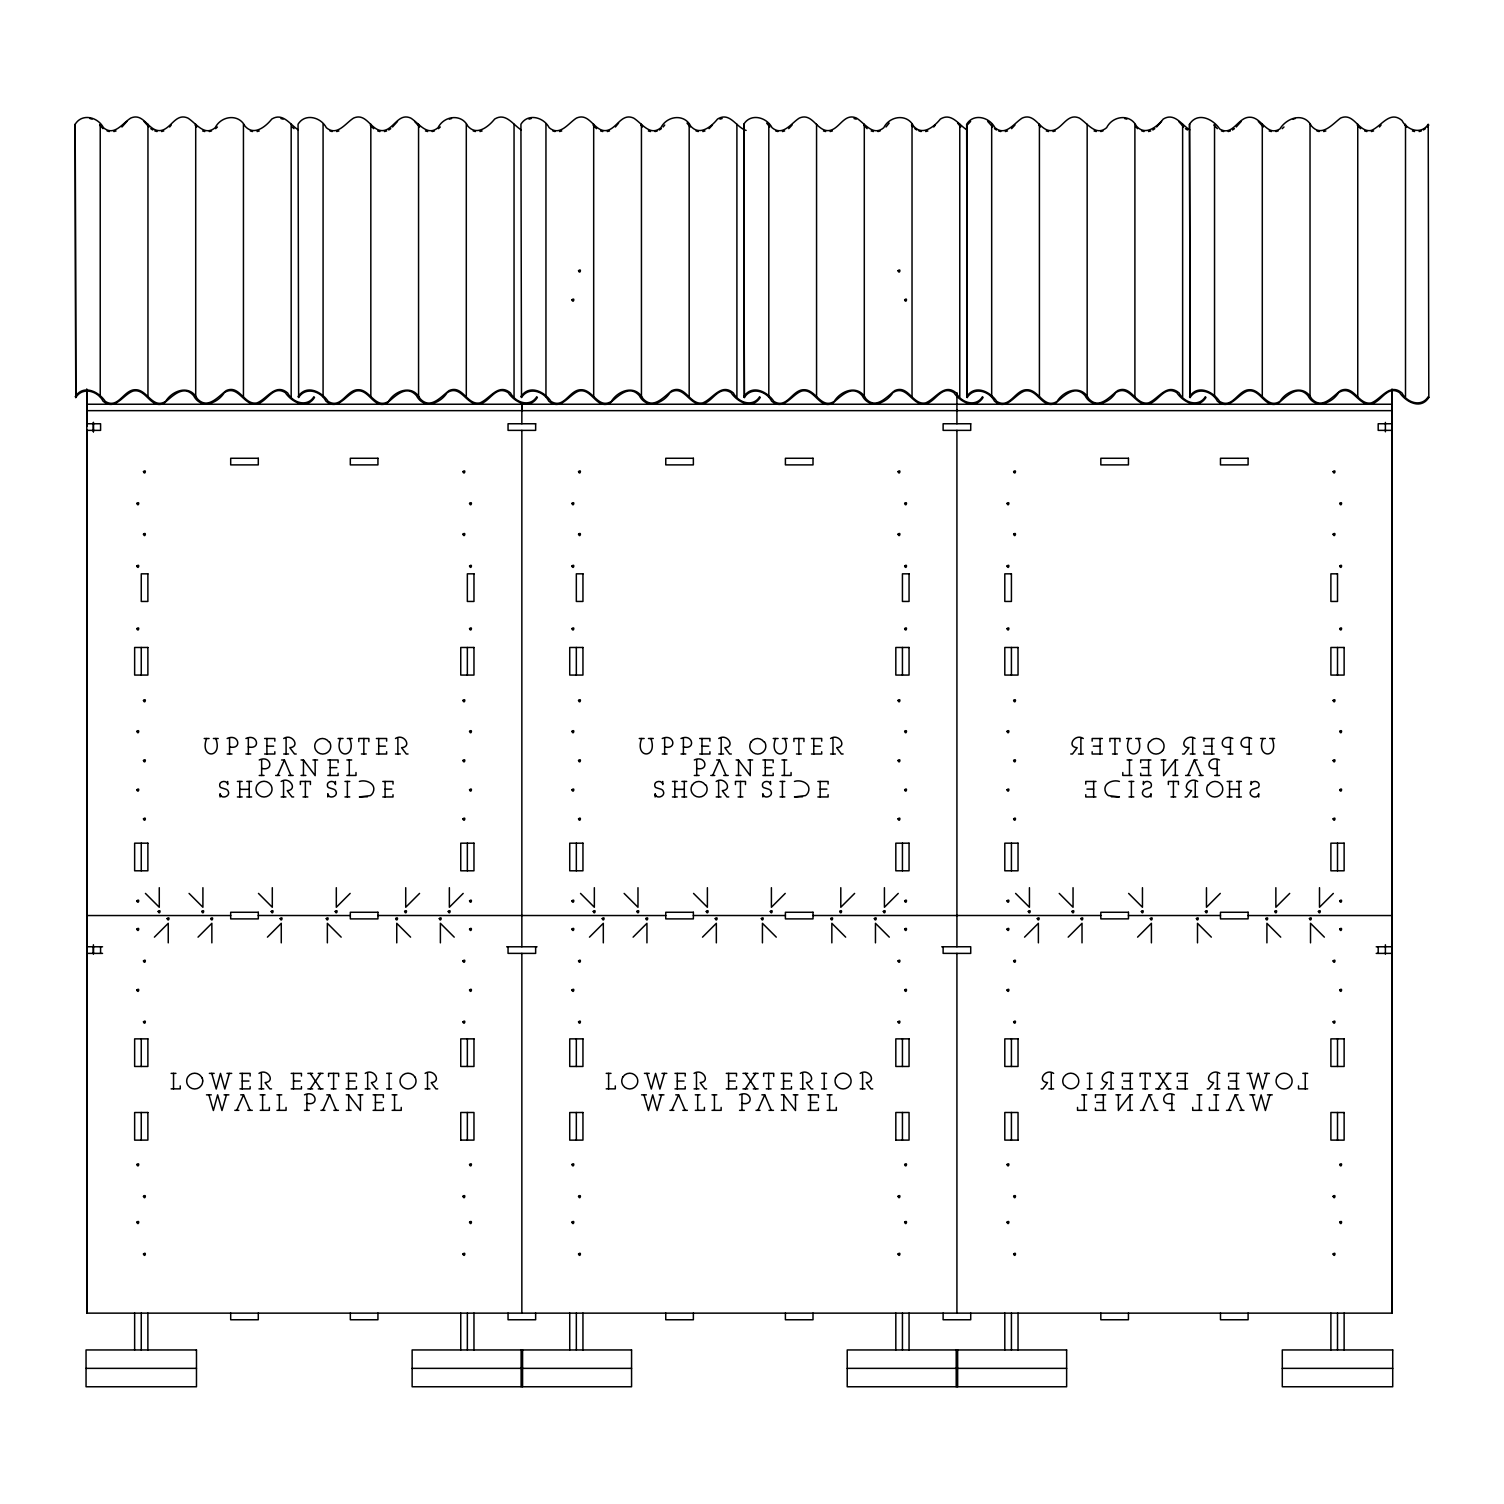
<?xml version="1.0" encoding="UTF-8"?>
<svg xmlns="http://www.w3.org/2000/svg" width="1504" height="1504" viewBox="0 0 1504 1504"><rect width="100%" height="100%" fill="white"/><g stroke="black" fill="none" stroke-linecap="round" stroke-linejoin="round"><path stroke-width="1.5" d="M1391.99 1313.142L1391.99 389.273L1391.99 1313.142L86.781 1313.142L86.781 429.693M86.781 426.44L86.781 389.292M93.398 954.156L93.398 944.775M521.85 430.37L521.85 946.749M956.92 410.648L956.92 392.657M1267.007 1073.386L1262.552 1089.046L1258.265 1073.386L1253.96 1089.046L1249.467 1073.386M1269.865 1094.856L1265.39 1110.516L1261.123 1094.856L1256.799 1110.516L1252.324 1094.856M229.304 1073.386L224.829 1089.046L220.505 1073.386L216.238 1089.046L211.763 1073.386M226.446 1094.856L221.972 1110.516L217.648 1094.856L213.38 1110.516L208.906 1094.856M664.392 1073.386L659.899 1089.046L655.575 1073.386L651.307 1089.046L646.833 1073.386M661.534 1094.856L657.041 1110.516L652.717 1094.856L648.45 1110.516L643.975 1094.856M1143.378 783.828C1144.958 779.674 1152.515 781.29 1151.331 785.915A2.933 2.933 0 0 1 1150.24 787.607L1145.334 789.149A3.91 3.91 0 0 0 1143.134 790.709C1140.22 795.014 1146.762 799.113 1150.165 795.917L1150.992 793.698L1150.992 796.951M1251.084 783.828C1252.663 779.674 1260.22 781.29 1259.036 785.915A2.933 2.933 0 0 1 1257.946 787.607L1253.039 789.149A3.91 3.91 0 0 0 1250.858 790.709C1247.925 795.014 1254.468 799.113 1257.87 795.917L1258.698 793.698L1258.698 796.951M1187.84 775.444L1194.345 759.99L1197.203 759.99M1142.589 1110.328L1149.094 1094.856L1151.951 1094.856M1228.712 1110.328L1235.216 1094.856L1238.074 1094.856M277.62 775.444L284.425 759.99L281.568 759.99M236.748 1110.328L243.554 1094.856L240.696 1094.856M322.871 1110.328L329.677 1094.856L326.819 1094.856M712.689 775.444L719.495 759.99L716.637 759.99M671.818 1110.328L678.624 1094.856L675.766 1094.856M757.941 1110.328L764.746 1094.856L761.889 1094.856M692.479 784.75L691.727 786.084A7.708 7.708 0 0 0 692.479 793.548A8.028 8.028 0 0 0 705.733 793.548A7.708 7.708 0 0 0 706.466 786.103L705.733 784.75M751.173 741.792L750.44 743.126A7.708 7.708 0 0 0 751.173 750.59A8.028 8.028 0 0 0 764.427 750.59A7.708 7.708 0 0 0 765.179 743.145L764.427 741.792M835.716 1078.011L836.468 1076.676A8.046 8.046 0 0 1 849.76 1076.676L850.456 1078.011A7.708 7.708 0 0 1 849.704 1085.474A8.028 8.028 0 0 1 836.506 1085.493M1149.413 741.792L1148.68 743.126A7.708 7.708 0 0 0 1149.413 750.59A8.065 8.065 0 0 0 1162.667 750.59M1208.126 784.75L1207.374 786.084A7.708 7.708 0 0 0 1208.126 793.548A8.065 8.065 0 0 0 1221.38 793.548A7.746 7.746 0 0 0 1222.113 786.084L1221.38 784.75A7.746 7.746 0 0 0 1208.614 784.787M310.275 1088.877L320.634 1073.386M745.364 1088.877L755.704 1073.386M1158.136 1088.877L1168.495 1073.386M1177.726 759.971L1175.32 759.971L1163.607 775.65L1163.607 759.971M1132.474 1094.837L1130.068 1094.837L1118.374 1110.516L1118.374 1094.837M75.2 396.718C83.303 383.952 98.85 391.548 105.336 401.455C118.553 409.426 123.497 389.461 135.454 389.724C147.411 389.461 152.355 409.426 165.572 401.455C172.415 390.175 189.767 384.216 197.25 398.616C207.533 410.103 218.174 396.605 226.258 390.551C239.963 384.516 244.024 405.441 256.94 402.922C266.96 399.068 275.326 382.467 287.659 392.958C292.603 402.734 307.305 407.509 313.904 396.718L314.486 397.545C306.478 410.084 291.588 402.038 285.252 392.6C271.904 384.347 266.659 404.068 254.796 404.238C242.952 404.068 237.688 384.347 224.359 392.6C217.666 403.467 200.859 409.821 193.546 395.59C183.168 383.858 171.851 396.868 163.786 403.448C150.193 409.182 146.264 388.145 133.198 391.04C123.102 394.405 115.263 411.438 103.024 401.154C97.873 390.984 82.551 386.453 75.783 397.545L75.2 124.23C82.175 112.856 98.08 117.143 103.456 127.708C114.323 136.77 122.651 123.084 130.773 118.064C143.726 112.405 147.843 130.51 159.311 130.622C170.798 130.51 174.915 112.405 187.868 118.064C195.99 123.084 204.318 136.77 215.185 127.708C221.032 115.846 238.591 113.308 244.983 126.129C253.856 136.281 265.606 126.768 271.773 119.079C282.996 112.123 290.253 124.926 298.3 129.87M121.937 127.013L126.9 121.429M169.67 127.013L171.249 125.039M298.055 396.718C306.177 383.952 321.706 391.548 328.192 401.455C341.408 409.426 346.352 389.461 358.309 389.724C370.285 389.461 375.21 409.426 388.427 401.455C395.289 390.175 412.641 384.216 420.105 398.616C430.407 410.103 441.048 396.605 449.113 390.551C462.818 384.516 466.879 405.441 479.814 402.922C489.815 399.068 498.2 382.467 510.514 392.958C515.458 402.734 530.16 407.509 536.778 396.718L537.342 397.545C529.352 410.084 514.462 402.038 508.108 392.6C494.778 384.347 489.514 404.068 477.67 404.238C465.826 404.068 460.562 384.347 447.214 392.6C440.522 403.467 423.733 409.821 416.401 395.59C406.024 383.858 394.725 396.868 386.641 403.448C373.048 409.182 369.119 388.145 356.053 391.04C345.976 394.405 338.137 411.438 325.898 401.154C320.728 390.984 305.425 386.453 298.638 397.545L298.055 124.23C305.03 112.856 320.935 117.143 326.33 127.708C337.178 136.77 345.506 123.084 353.628 118.064C366.581 112.405 370.698 130.51 382.185 130.622C393.653 130.51 397.789 112.405 410.742 118.064C418.864 123.084 427.174 136.77 438.04 127.708C443.906 115.846 461.465 113.308 467.838 126.129C476.712 136.281 488.462 126.768 494.628 119.079C505.852 112.123 513.108 124.926 521.174 129.87M392.525 126.994L397.507 121.429M615.399 126.994L618.576 123.084M663.132 126.994L664.73 125.039M712.464 125.039L709.08 128.667M520.929 396.718C529.032 383.952 544.58 391.548 551.066 401.455C564.282 409.426 569.208 389.461 581.183 389.724C593.14 389.461 598.084 409.426 611.301 401.455C618.144 390.175 635.496 384.216 642.979 398.616C653.262 410.103 663.903 396.605 671.987 390.551C685.692 384.516 689.753 405.441 702.669 402.922C712.689 399.068 721.055 382.467 733.388 392.958C738.332 402.734 753.034 407.509 759.633 396.718L760.216 397.545C752.207 410.084 737.317 402.038 730.982 392.6C717.634 384.347 712.388 404.068 700.526 404.238C688.682 404.068 683.418 384.347 670.088 392.6C663.396 403.467 646.588 409.821 639.275 395.59C628.898 383.858 617.58 396.868 609.515 403.448C595.922 409.182 591.993 388.145 578.927 391.04C568.832 394.405 560.992 411.438 548.753 401.154C543.602 390.984 528.28 386.453 521.512 397.545L520.929 124.23C527.904 112.856 543.809 117.143 549.186 127.708C560.052 136.77 568.38 123.084 576.502 118.064C589.455 112.405 593.572 130.51 605.04 130.622C616.527 130.51 620.644 112.405 633.598 118.064C641.719 123.084 650.048 136.77 660.914 127.708C666.761 115.846 684.32 113.308 690.712 126.129C699.586 136.281 711.336 126.768 717.502 119.079C729.91 111.315 736.17 127.426 746.134 130.434M743.784 396.718C751.906 383.934 767.435 391.548 773.921 401.455C787.137 409.426 792.082 389.461 804.038 389.724C816.014 389.461 820.94 409.426 834.156 401.455C841.018 390.175 858.37 384.216 865.834 398.616C876.136 410.103 886.777 396.605 894.842 390.551C908.548 384.516 912.608 405.441 925.543 402.922C935.544 399.068 943.929 382.467 956.243 392.958C961.188 402.734 975.889 407.509 982.488 396.718L983.071 397.545C975.081 410.084 960.191 402.038 953.837 392.6C940.508 384.347 935.244 404.068 923.4 404.238C911.556 404.068 906.292 384.347 892.944 392.6C886.251 403.467 869.462 409.821 862.13 395.571C851.753 383.858 840.454 396.868 832.37 403.448C818.778 409.182 814.848 388.145 801.782 391.04C791.706 394.405 783.866 411.438 771.627 401.154C766.457 390.984 751.154 386.453 744.367 397.545L743.784 124.23C750.759 112.856 766.664 117.143 772.06 127.708C782.907 136.77 791.236 123.084 799.357 118.064C812.31 112.405 816.428 130.51 827.914 130.622C839.382 130.51 843.5 112.405 856.472 118.064C864.593 123.084 872.903 136.77 883.769 127.708C889.635 115.846 907.194 113.308 913.567 126.129C922.441 136.281 934.191 126.768 940.357 119.079C951.581 112.123 958.838 124.926 966.903 129.87M792.1 125.039L788.716 128.667M886.006 126.994L889.184 123.084M933.74 126.994L935.338 125.039M966.658 396.718C974.761 383.934 990.309 391.548 996.795 401.455C1010.011 409.426 1014.937 389.461 1026.912 389.724C1038.869 389.461 1043.814 409.426 1057.03 401.455C1063.873 390.175 1081.226 384.216 1088.708 398.616C1098.992 410.103 1109.632 396.605 1117.716 390.551C1131.422 384.516 1135.482 405.441 1148.398 402.922C1158.418 399.068 1166.784 382.467 1179.117 392.958C1184.062 402.734 1198.763 407.509 1205.362 396.718L1205.945 397.526C1197.936 410.084 1183.046 402.038 1176.711 392.6C1163.363 384.347 1158.118 404.068 1146.255 404.238C1134.411 404.068 1129.147 384.347 1115.818 392.6C1109.125 403.467 1092.318 409.821 1085.004 395.571C1074.627 383.858 1063.309 396.868 1055.244 403.448C1041.652 409.182 1037.722 388.145 1024.656 391.04C1014.561 394.405 1006.721 411.438 994.482 401.154C989.331 390.984 974.009 386.453 967.222 397.526L966.658 124.23C973.633 112.856 989.519 117.143 994.915 127.69C1005.781 136.77 1014.11 123.084 1022.231 118.064C1035.184 112.405 1039.302 130.51 1050.77 130.622C1062.256 130.51 1066.374 112.405 1079.327 118.064C1087.448 123.084 1095.777 136.77 1106.643 127.69C1112.49 115.846 1130.049 113.308 1136.441 126.129C1145.315 136.281 1157.065 126.768 1163.231 119.079C1174.455 112.123 1181.712 124.926 1189.758 129.87M967.222 397.526L967.222 125.039L970.625 121.429M1014.974 125.039L1011.59 128.667M1156.614 126.994L1161.577 121.429M1189.514 124.23C1197.635 111.446 1213.164 119.042 1219.65 128.949C1232.866 136.939 1237.811 116.974 1249.768 117.237C1261.743 116.974 1266.669 136.939 1279.885 128.949C1286.747 117.688 1304.1 111.728 1311.563 126.129C1321.866 137.616 1332.506 124.118 1340.572 118.064C1354.277 112.01 1358.338 132.954 1371.272 130.434C1381.274 126.58 1389.658 109.98 1401.972 120.47C1406.917 130.246 1421.618 135.022 1428.217 124.23L1428.8 397.526C1420.81 410.084 1405.92 402.038 1399.566 392.6C1386.237 384.347 1380.973 404.068 1369.129 404.238C1357.266 404.068 1352.021 384.347 1338.673 392.6C1331.98 403.467 1315.192 409.821 1307.86 395.571C1297.482 383.858 1286.183 396.868 1278.099 403.448C1264.507 409.182 1260.578 388.126 1247.512 391.04C1237.435 394.405 1229.595 411.438 1217.356 401.154C1212.186 390.984 1196.883 386.453 1190.096 397.526L1189.514 124.23L1190.096 397.526M1236.25 126.994L1241.214 121.429M1379.469 126.994L1381.067 125.039M1189.514 396.718C1197.635 383.934 1213.164 391.548 1219.65 401.436C1232.866 409.426 1237.811 389.461 1249.768 389.724C1261.743 389.461 1266.669 409.426 1279.885 401.436C1286.747 390.175 1304.1 384.216 1311.563 398.616C1321.866 410.103 1332.506 396.605 1340.572 390.551C1354.277 384.516 1358.338 405.441 1371.272 402.922C1381.274 399.068 1389.658 382.467 1401.972 392.958C1406.917 402.734 1421.618 407.509 1428.217 396.718L1428.8 397.526M1427.221 126.994L1428.8 125.039M154.404 937.142L168.241 923.306L168.241 942.858M198.039 937.142L211.857 923.306L211.857 942.858M267.43 937.142L281.267 923.306L281.267 942.858M350.15 893.414L336.313 907.25L336.313 887.698M419.56 893.414L405.723 907.25L405.723 887.698M463.176 893.414L449.358 907.25L449.358 887.698M589.474 937.142L603.311 923.306L603.311 942.858M633.109 937.142L646.946 923.306L646.946 942.858M702.518 937.142L716.336 923.306L716.336 942.858M785.22 893.414L771.402 907.25L771.402 887.698M854.629 893.414L840.792 907.25L840.792 887.698M898.245 893.414L884.427 907.25L884.427 887.698M1024.562 937.142L1038.38 923.306L1038.38 942.858M1068.178 937.142L1082.015 923.306L1082.015 942.858M1137.588 937.142L1151.406 923.306L1151.406 942.858M1220.289 893.414L1206.471 907.25L1206.471 887.698M1289.699 893.414L1275.862 907.25L1275.862 887.698M1333.334 893.414L1319.497 907.25L1319.497 887.698M215.617 128.667L217.403 127.013M438.472 128.667L440.277 126.994M1282.198 128.667L1283.984 126.994M388.765 129.983L390.739 128.667M659.354 129.983L661.346 128.667M1152.835 129.983L1154.809 128.667M1232.472 129.983L1234.446 128.667M1423.442 129.983L1425.416 128.667M367.427 796.763L359.4 796.932L370.341 795.597A7.52 7.52 0 0 0 373.161 792.157C376.639 783.81 366.243 779.204 359.4 781.441M802.497 796.763L794.469 796.932L805.411 795.597A7.52 7.52 0 0 0 808.25 792.157C811.709 783.81 801.312 779.204 794.469 781.441M113.834 131.544L116.034 130.961M161.567 131.544L163.786 130.961M209.319 131.544L211.519 130.961M257.052 131.544L259.252 130.961M336.689 131.544L338.908 130.961M384.441 131.544L386.641 130.961M449.339 119.136L451.538 118.553M432.174 131.544L434.393 130.961M479.926 131.544L482.126 130.961M528.976 119.136L531.194 118.553M559.563 131.544L561.763 130.961M607.296 131.544L609.515 130.961M655.048 131.544L657.248 130.961M719.946 119.136L722.146 118.553M702.782 131.544L704.981 130.961M782.418 131.544L784.637 130.961M830.17 131.544L832.37 130.961M877.904 131.544L880.122 130.961M925.656 131.544L927.855 130.961M1005.292 131.544L1007.492 130.961M1053.026 131.544L1055.244 130.961M1100.778 131.544L1102.977 130.961M1148.511 131.544L1150.71 130.961M1228.148 131.544L1230.366 130.961M1293.045 119.136L1295.264 118.553M1275.9 131.544L1278.099 130.961M1323.633 131.544L1325.851 130.961M1371.385 131.544L1373.584 130.961M1419.118 131.544L1421.318 130.961M86.781 404.238L1391.99 404.238M86.781 410.648L1391.99 410.648M86.781 423.752L100.58 423.752L100.58 430.37L86.781 430.37M1391.99 423.752L1378.19 423.752L1378.19 430.37L1391.99 430.37M204.206 738.502L209.094 738.502M213.399 738.502L218.193 738.502M227.16 738.502C238.873 733.087 242.482 750.064 229.567 746.905M245.923 738.502C257.616 733.087 261.245 750.064 248.329 746.905M264.61 738.502L274.818 738.502L274.818 741.152M283.692 738.502C292.114 732.899 300.762 746.905 289.783 747.695L294.502 753.993L296.232 753.993M338.156 738.502L343.044 738.502M347.349 738.502L352.143 738.502M376.395 738.502L386.622 738.502L386.622 741.152M395.477 738.502C403.918 732.899 412.566 746.905 401.568 747.695L406.287 753.993L408.035 753.993M639.275 738.502L644.163 738.502M648.468 738.502L653.262 738.502M662.249 738.502C673.942 733.087 677.571 750.064 664.655 746.905M680.992 738.502C692.686 733.087 696.314 750.064 683.399 746.905M699.68 738.502L709.907 738.502L709.907 741.152M718.762 738.502C727.203 732.899 735.851 746.905 724.853 747.695L729.572 753.993L731.32 753.993M773.244 738.502L778.113 738.502M782.437 738.502L787.212 738.502M811.464 738.502L821.692 738.502L821.692 741.152M830.565 738.502C838.988 732.899 847.636 746.905 836.638 747.695L841.356 753.993L843.105 753.993M1083.294 738.502C1074.852 732.899 1066.204 746.905 1077.202 747.695L1072.484 753.993L1070.754 753.993M1102.376 738.502L1092.167 738.502L1092.167 741.152M1126.628 738.502L1131.422 738.502M1135.727 738.502L1140.615 738.502M1195.078 738.502C1186.656 732.899 1178.008 746.905 1189.006 747.695L1184.268 753.993L1182.539 753.993M1214.179 738.502L1203.952 738.502L1203.952 741.152M1232.848 738.502C1221.154 733.087 1217.526 750.064 1230.441 746.905M1251.61 738.502C1239.898 733.087 1236.288 750.064 1249.204 746.905M1260.578 738.502L1265.372 738.502M1269.696 738.502L1274.565 738.502M266.922 746.153L273.672 746.153M378.707 746.153L385.456 746.153M701.992 746.153L708.741 746.153M813.777 746.153L820.526 746.153M1093.314 746.153L1100.063 746.153M1205.099 746.153L1211.848 746.153M361.449 753.974L366.262 753.974M796.518 753.974L801.331 753.974M1112.528 753.974L1117.322 753.974M227.16 753.993L231.973 753.993M245.923 753.993L250.736 753.993M264.61 753.993L274.818 753.993L274.818 751.737M283.692 753.993L288.505 753.993M376.395 753.993L386.622 753.993L386.622 751.737M395.477 753.993L400.29 753.993M662.249 753.993L667.062 753.993M680.992 753.993L685.805 753.993M699.68 753.993L709.907 753.993L709.907 751.737M718.762 753.993L723.574 753.993M811.464 753.993L821.692 753.993L821.692 751.737M830.565 753.993L835.378 753.993M1078.481 753.993L1083.294 753.993M1102.376 753.993L1092.167 753.993L1092.167 751.737M1190.266 753.993L1195.078 753.993M1214.179 753.993L1203.952 753.993L1203.952 751.737M1228.054 753.993L1232.848 753.993M1246.797 753.993L1251.61 753.993M259.233 759.99C270.946 754.557 274.555 771.552 261.64 768.394M301.044 759.971L303.451 759.971L315.163 775.65L315.163 759.971M312.964 759.971L317.57 759.971M327.853 759.99L338.08 759.99L338.08 762.622M346.879 759.971L351.692 759.971M694.303 759.99C706.015 754.557 709.625 771.552 696.709 768.394M736.133 759.971L738.52 759.971L750.233 775.65L750.233 759.971M748.052 759.971L752.639 759.971M762.923 759.99L773.15 759.99L773.15 762.622M781.948 759.971L786.761 759.971M1127.079 759.971L1131.892 759.971M1150.917 759.99L1140.69 759.99L1140.69 762.622M1161.201 759.971L1165.807 759.971M1219.537 759.99C1207.844 754.557 1204.215 771.552 1217.131 768.394M330.166 767.642L336.915 767.642M765.254 767.642L771.984 767.642M1141.856 767.642L1148.605 767.642M259.233 775.462L264.046 775.462M275.683 775.444L279.688 775.444M288.636 775.444L293.167 775.444M301.044 775.444L305.857 775.444M327.853 775.462L338.08 775.462L338.08 773.225M346.879 775.444L355.997 775.444L355.997 772.53M694.303 775.462L699.116 775.462M710.753 775.444L714.757 775.444M723.706 775.444L728.237 775.444M736.133 775.444L740.927 775.444M762.923 775.462L773.15 775.462L773.15 773.225M781.948 775.444L791.066 775.444L791.066 772.53M1131.892 775.444L1122.792 775.444L1122.792 772.53M1150.917 775.462L1140.69 775.462L1140.69 773.225M1172.913 775.444L1177.726 775.444M1185.603 775.444L1190.134 775.444M1199.102 775.444L1203.087 775.444M1214.724 775.462L1219.537 775.462M237.388 781.441L242.163 781.441M246.806 781.441L251.619 781.441M281.135 781.46C289.558 775.857 298.206 789.863 287.208 790.653L291.926 796.951L293.675 796.951M344.961 781.441L349.755 781.441M382.787 781.46L392.995 781.46L392.995 784.11M672.457 781.441L677.251 781.441M681.876 781.441L686.689 781.441M716.205 781.46C724.627 775.857 733.275 789.863 722.277 790.653L727.015 796.951L728.744 796.951M780.031 781.441L784.825 781.441M817.856 781.46L828.084 781.46L828.084 784.11M1095.984 781.46L1085.775 781.46L1085.775 784.11M1119.39 781.441C1112.528 779.204 1102.131 783.81 1105.609 792.157A7.52 7.52 0 0 0 1108.429 795.597L1119.39 796.932L1111.343 796.763M1129.015 781.441L1133.809 781.441M1197.635 781.46C1189.213 775.857 1180.565 789.863 1191.563 790.653L1186.844 796.951L1185.096 796.951M1227.151 781.441L1231.964 781.441M1236.608 781.441L1241.402 781.441M239.756 789.337L249.213 789.337M385.099 789.111L391.848 789.111M674.845 789.337L684.282 789.337M820.169 789.111L826.918 789.111M1086.922 789.111L1093.671 789.111M1229.558 789.337L1239.014 789.337M237.388 796.932L242.163 796.932M246.806 796.932L251.619 796.932M281.135 796.951L285.948 796.951M303 796.932L307.812 796.932M344.961 796.932L349.755 796.932M382.787 796.951L392.995 796.951L392.995 794.695M672.457 796.932L677.251 796.932M681.876 796.932L686.689 796.932M716.205 796.951L721.018 796.951M738.069 796.932L742.882 796.932M780.031 796.932L784.825 796.932M817.856 796.951L828.084 796.951L828.084 794.695M1095.984 796.951L1085.775 796.951L1085.775 794.695M1129.015 796.932L1133.809 796.932M1170.977 796.932L1175.771 796.932M1192.841 796.951L1197.635 796.951M1227.151 796.932L1231.964 796.932M1236.608 796.932L1241.402 796.932M86.781 915.541L230.695 915.541M258.293 915.504L350.319 915.541M377.936 915.504L665.764 915.541M693.363 915.504L785.408 915.541M813.006 915.504L1100.834 915.504M1128.451 915.541L1220.477 915.504M1248.094 915.541L1391.99 915.541M86.781 946.749L102.554 946.787M506.66 946.787L537.022 946.787M941.748 946.787L970.719 946.749L970.719 953.404L943.121 953.367L943.121 946.749M1376.216 946.787L1391.99 946.749M86.781 953.367L102.554 953.404M1376.216 953.404L1391.99 953.367M171.136 1073.367L175.949 1073.367M209.357 1073.386L214.151 1073.386M226.935 1073.386L231.729 1073.386M239.907 1073.386L250.115 1073.386L250.115 1076.037M258.989 1073.386C267.411 1067.765 276.059 1081.79 265.061 1082.579L269.799 1088.877L271.528 1088.877M291.212 1073.386L301.439 1073.386L301.439 1076.037M307.869 1073.386L312.663 1073.386M318.228 1073.386L323.04 1073.386M346.164 1073.386L356.392 1073.386L356.392 1076.037M365.265 1073.386C373.688 1067.765 382.336 1081.79 371.338 1082.579L376.056 1088.877L377.805 1088.877M386.716 1073.367L391.51 1073.367M425.124 1073.386C433.547 1067.765 442.195 1081.79 431.197 1082.579L435.916 1088.877L437.664 1088.877M606.206 1073.367L611.019 1073.367M644.426 1073.386L649.22 1073.386M662.004 1073.386L666.817 1073.386M674.976 1073.386L685.204 1073.386L685.204 1076.037M694.058 1073.386C702.5 1067.765 711.148 1081.79 700.15 1082.579L704.868 1088.877L706.617 1088.877M726.282 1073.386L736.509 1073.386L736.509 1076.037M742.957 1073.386L747.732 1073.386M753.297 1073.386L758.11 1073.386M781.234 1073.386L791.461 1073.386L791.461 1076.037M800.335 1073.386C808.757 1067.765 817.405 1081.79 806.407 1082.579L811.145 1088.877L812.874 1088.877M821.786 1073.367L826.58 1073.367M860.194 1073.386C868.616 1067.765 877.264 1081.79 866.266 1082.579L871.004 1088.877L872.734 1088.877M1053.646 1073.386C1045.224 1067.765 1036.576 1081.79 1047.574 1082.579L1042.855 1088.877L1041.106 1088.877M1087.26 1073.367L1092.054 1073.367M1113.505 1073.386C1105.083 1067.765 1096.435 1081.79 1107.433 1082.579L1102.714 1088.877L1100.966 1088.877M1132.606 1073.386L1122.379 1073.386L1122.379 1076.037M1155.73 1073.386L1160.543 1073.386M1166.108 1073.386L1170.902 1073.386M1187.558 1073.386L1177.35 1073.386L1177.35 1076.037M1219.782 1073.386C1211.359 1067.765 1202.711 1081.79 1213.709 1082.579L1208.972 1088.877L1207.242 1088.877M1238.882 1073.386L1228.655 1073.386L1228.655 1076.037M1247.042 1073.386L1251.854 1073.386M1264.62 1073.386L1269.414 1073.386M1302.84 1073.367L1307.653 1073.367M242.219 1081.038L248.968 1081.038M293.524 1081.038L300.274 1081.038M348.496 1081.038L355.226 1081.038M677.289 1081.038L684.038 1081.038M728.594 1081.038L735.343 1081.038M783.565 1081.038L790.314 1081.038M1123.544 1081.038L1130.294 1081.038M1178.497 1081.038L1185.246 1081.038M1229.802 1081.038L1236.551 1081.038M171.136 1088.858L180.236 1088.858L180.236 1085.926M239.907 1088.877L250.115 1088.877L250.115 1086.621M258.989 1088.877L263.802 1088.877M291.212 1088.877L301.439 1088.877L301.439 1086.621M307.869 1088.877L312.663 1088.877M318.228 1088.877L323.04 1088.877M331.218 1088.858L336.031 1088.858M346.164 1088.877L356.392 1088.877L356.392 1086.621M365.265 1088.877L370.078 1088.877M386.716 1088.858L391.51 1088.858M425.124 1088.877L429.937 1088.877M606.206 1088.858L615.305 1088.858L615.305 1085.926M674.976 1088.877L685.204 1088.877L685.204 1086.621M694.058 1088.877L698.871 1088.877M726.282 1088.877L736.509 1088.877L736.509 1086.621M742.957 1088.877L747.732 1088.877M753.297 1088.877L758.11 1088.877M766.288 1088.858L771.101 1088.858M781.234 1088.877L791.461 1088.877L791.461 1086.621M800.335 1088.877L805.148 1088.877M821.786 1088.858L826.58 1088.858M860.194 1088.877L865.007 1088.877M1048.852 1088.877L1053.646 1088.877M1087.26 1088.858L1092.054 1088.858M1108.692 1088.877L1113.505 1088.877M1132.606 1088.877L1122.379 1088.877L1122.379 1086.621M1142.739 1088.858L1147.552 1088.858M1155.73 1088.877L1160.543 1088.877M1166.108 1088.877L1170.902 1088.877M1187.558 1088.877L1177.35 1088.877L1177.35 1086.621M1214.969 1088.877L1219.782 1088.877M1238.882 1088.877L1228.655 1088.877L1228.655 1086.621M1307.653 1088.858L1298.535 1088.858L1298.535 1085.926M206.499 1094.856L211.293 1094.856M224.077 1094.856L228.89 1094.856M260.211 1094.837L265.024 1094.837M276.943 1094.837L281.756 1094.837M304.485 1094.856C316.178 1089.441 319.807 1106.418 306.891 1103.259M346.296 1094.837L348.702 1094.837L360.415 1110.516L360.415 1094.837M358.215 1094.837L362.821 1094.837M373.105 1094.856L383.332 1094.856L383.332 1097.506M392.13 1094.837L396.943 1094.837M641.569 1094.856L646.363 1094.856M659.147 1094.856L663.96 1094.856M695.299 1094.837L700.093 1094.837M712.012 1094.837L716.825 1094.837M739.554 1094.856C751.267 1089.441 754.876 1106.418 741.961 1103.259M781.366 1094.837L783.772 1094.837L795.484 1110.516L795.484 1094.837M793.285 1094.837L797.891 1094.837M808.174 1094.856L818.402 1094.856L818.402 1097.506M827.2 1094.837L832.013 1094.837M1081.827 1094.837L1086.64 1094.837M1105.666 1094.856L1095.457 1094.856L1095.457 1097.506M1115.968 1094.837L1120.555 1094.837M1174.286 1094.856C1162.592 1089.441 1158.964 1106.418 1171.879 1103.259M1197.015 1094.837L1201.828 1094.837M1213.747 1094.837L1218.56 1094.837M1249.899 1094.856L1254.712 1094.856M1267.477 1094.856L1272.271 1094.856M375.417 1102.507L382.166 1102.507M810.487 1102.507L817.236 1102.507M1096.604 1102.507L1103.353 1102.507M234.812 1110.328L238.798 1110.328M247.765 1110.328L252.296 1110.328M260.211 1110.328L269.329 1110.328L269.329 1107.414M276.943 1110.328L286.061 1110.328L286.061 1107.414M304.485 1110.347L309.298 1110.347M320.935 1110.328L324.92 1110.328M333.888 1110.328L338.419 1110.328M346.296 1110.328L351.109 1110.328M373.105 1110.347L383.332 1110.347L383.332 1108.091M392.13 1110.328L401.23 1110.328L401.23 1107.414M669.882 1110.328L673.886 1110.328M682.835 1110.328L687.366 1110.328M695.299 1110.328L704.398 1110.328L704.398 1107.414M712.012 1110.328L721.13 1110.328L721.13 1107.414M739.554 1110.347L744.367 1110.347M756.004 1110.328L760.009 1110.328M768.958 1110.328L773.488 1110.328M781.366 1110.328L786.178 1110.328M808.174 1110.347L818.402 1110.347L818.402 1108.091M827.2 1110.328L836.318 1110.328L836.318 1107.414M1086.64 1110.328L1077.541 1110.328L1077.541 1107.414M1105.666 1110.347L1095.457 1110.347L1095.457 1108.091M1127.662 1110.328L1132.474 1110.328M1140.352 1110.328L1144.882 1110.328M1153.85 1110.328L1157.836 1110.328M1169.473 1110.347L1174.286 1110.347M1201.828 1110.328L1192.728 1110.328L1192.728 1107.414M1218.56 1110.328L1209.442 1110.328L1209.442 1107.414M1226.474 1110.328L1231.005 1110.328M1239.973 1110.328L1243.958 1110.328M460.75 1140.107L473.967 1140.107L473.967 1112.49L460.75 1112.49L460.75 1140.145M895.82 1140.107L909.055 1140.107L909.055 1112.49L895.82 1112.49L895.82 1140.145M1018.039 1140.107L1004.804 1140.107L1004.804 1112.49L1018.039 1112.49L1018.039 1140.145M86.048 1368.358L196.479 1368.358M412.134 1368.358L631.567 1368.358M847.222 1368.358L1066.637 1368.358M1282.292 1368.358L1392.723 1368.358M1412.406 130.961L1414.606 131.544M1364.673 130.961L1366.873 131.544M1316.921 130.961L1319.14 131.544M1269.188 130.961L1271.388 131.544M1221.436 130.961L1223.654 131.544M1124.635 118.553L1126.853 119.136M1141.799 130.961L1143.999 131.544M1094.066 130.961L1096.266 131.544M1046.314 130.961L1048.532 131.544M998.581 130.961L1000.78 131.544M918.944 130.961L921.144 131.544M854.028 118.553L856.246 119.136M871.192 130.961L873.41 131.544M823.459 130.961L825.658 131.544M775.707 130.961L777.925 131.544M696.07 130.961L698.27 131.544M648.337 130.961L650.536 131.544M600.585 130.961L602.803 131.544M552.852 130.961L555.051 131.544M473.215 130.961L475.414 131.544M425.463 130.961L427.681 131.544M377.73 130.961L379.929 131.544M329.978 130.961L332.196 131.544M280.928 118.553L283.128 119.136M250.341 130.961L252.54 131.544M202.608 130.961L204.807 131.544M154.856 130.961L157.074 131.544M89.958 118.553L92.176 119.136M107.122 130.961L109.322 131.544M762.848 795.127C765.762 799.451 773.921 795.616 770.706 790.709A3.91 3.91 0 0 0 768.525 789.149L763.6 787.607A2.933 2.933 0 0 1 762.509 785.915C761.325 781.29 768.901 779.674 770.48 783.828M655.142 795.127C658.056 799.451 666.216 795.616 663.001 790.709A3.91 3.91 0 0 0 660.82 789.149L655.894 787.607A2.933 2.933 0 0 1 654.804 785.915C653.62 781.29 661.196 779.674 662.775 783.828M327.778 795.127C330.692 799.451 338.851 795.616 335.636 790.709A3.91 3.91 0 0 0 333.456 789.149L328.53 787.607A2.933 2.933 0 0 1 327.44 785.915C326.255 781.29 333.832 779.674 335.411 783.828M220.073 795.127C222.987 799.451 231.127 795.616 227.931 790.709A3.91 3.91 0 0 0 225.732 789.149L220.825 787.607A2.933 2.933 0 0 1 219.734 785.915C218.55 781.29 226.108 779.674 227.687 783.828M1185.453 128.667L1187.427 129.983M994.482 128.667L996.456 129.983M914.846 128.667L916.82 129.983M150.776 128.667L152.75 129.983M1360.575 128.667L1357.191 125.039M1258.322 121.429L1263.285 126.994M1217.356 128.667L1213.972 125.039M1178.685 121.429L1183.648 126.994M1135.915 126.994L1137.701 128.667M987.714 121.429L992.696 126.994M867.112 128.667L863.728 125.039M596.505 128.667L593.121 125.039M414.596 121.429L419.578 126.994M373.631 128.667L370.247 125.039M292.19 127.013L293.994 128.667M144.008 121.429L148.971 127.013M103.024 128.667L99.64 125.039M1324.366 937.142L1310.529 923.306L1310.529 942.858M1280.731 937.142L1266.913 923.306L1266.913 942.858M1211.34 937.142L1197.504 923.306L1197.504 942.858M1128.62 893.414L1142.457 907.25L1142.457 887.698M1059.23 893.414L1073.048 907.25L1073.048 887.698M1015.595 893.414L1029.432 907.25L1029.432 887.698M889.296 937.142L875.46 923.306L875.46 942.858M845.662 937.142L831.844 923.306L831.844 942.858M776.271 937.142L762.434 923.306L762.434 942.858M693.551 893.414L707.388 907.25L707.388 887.698M624.141 893.414L637.978 907.25L637.978 887.698M580.525 893.414L594.343 907.25L594.343 887.698M454.227 937.142L440.39 923.306L440.39 942.858M410.592 937.142L396.755 923.306L396.755 942.858M341.182 937.142L327.364 923.306L327.364 942.858M258.481 893.414L272.299 907.25L272.299 887.698M189.072 893.414L202.908 907.25L202.908 887.698M145.437 893.414L159.274 907.25L159.274 887.698M1404.924 125.039L1406.522 126.994M1038.85 125.039L1040.43 126.994M957.616 123.084L960.793 126.994M911.462 125.039L913.041 126.994M766.645 123.084L769.822 126.994M687.008 123.084L690.186 126.994M640.854 125.039L642.434 126.994M195.125 125.039L196.704 127.013M743.784 124.23L744.367 397.545M75.2 124.23L75.783 397.545M1158.136 1073.386L1168.495 1088.877M745.364 1073.386L755.704 1088.877M310.275 1073.386L320.634 1088.877M329.357 741.792L330.09 743.126A7.708 7.708 0 0 1 329.357 750.59A8.028 8.028 0 0 1 316.16 750.609A7.708 7.708 0 0 1 315.351 743.145L316.103 741.792A7.708 7.708 0 0 1 328.812 741.848M414.634 1076.676L415.386 1078.011A7.708 7.708 0 0 1 414.634 1085.474A8.028 8.028 0 0 1 401.436 1085.493A7.708 7.708 0 0 1 400.647 1078.03L401.38 1076.676A8.046 8.046 0 0 1 414.672 1076.676M202.044 1078.011L201.31 1076.676A8.046 8.046 0 0 0 188.056 1076.676L187.304 1078.011A7.708 7.708 0 0 0 188.056 1085.474A8.028 8.028 0 0 0 201.31 1085.474A7.708 7.708 0 0 0 202.683 1081.075M1194.345 759.99L1201.151 775.444M1235.216 1094.856L1242.041 1110.328M1149.094 1094.856L1155.899 1110.328M719.495 759.99L726 775.444M764.746 1094.856L771.251 1110.328M678.624 1094.856L685.128 1110.328M284.425 759.99L290.93 775.444M329.677 1094.856L336.182 1110.328M243.554 1094.856L250.059 1110.328M763.694 795.917L762.848 793.698L762.848 796.951M655.97 795.917L655.142 793.698L655.142 796.951M328.605 795.917L327.778 793.698L327.778 796.951M220.9 795.917L220.073 793.698L220.073 796.951M1405.507 124.23L1405.507 396.718M1385.391 422.417L1385.391 431.798M1385.391 944.775L1385.391 954.156M1378.19 946.749L1378.19 953.367M1357.755 124.23L1357.755 396.718M1344.125 1313.142L1344.125 1349.953M1337.507 647.472L1337.507 675.07M1337.507 843.18L1337.507 870.797M1337.507 1038.869L1337.507 1066.468M1337.507 1112.49L1337.507 1140.145M1337.507 1313.142L1337.507 1349.953M1330.89 1313.142L1330.89 1349.953M1310.022 124.23L1310.022 396.718M1305.246 1073.367L1305.246 1088.858M1272.177 738.502C1279.641 759.012 1255.577 759.088 1262.965 738.502M1262.288 124.23L1262.288 396.718M1251.084 781.478L1251.084 784.562M1249.204 738.502L1249.204 753.993M1248.094 1313.142L1248.094 1319.76L1220.477 1319.76L1220.477 1313.142M1239.014 781.441L1239.014 796.932M1236.551 1073.386L1236.551 1088.877M1230.441 738.502L1230.441 753.993M1229.558 781.441L1229.558 796.932M1217.375 1073.386L1217.375 1088.877M1217.131 759.99L1217.131 775.462M1216.153 1094.837L1216.153 1110.328M1214.536 124.23L1214.536 396.718M1211.848 738.502L1211.848 753.993M1199.421 1094.837L1199.421 1110.328M1195.248 781.46L1195.248 796.951M1192.672 738.502L1192.672 753.993M1185.246 1073.386L1185.246 1088.877M1182.633 124.23L1182.633 396.718M1178.403 784.543L1178.403 781.441L1168.364 781.441L1168.364 784.543M1175.32 759.971L1175.32 775.444M1173.402 781.441L1173.402 796.932M1171.879 1094.856L1171.879 1110.347M1150.165 1076.45L1150.165 1073.367L1140.145 1073.367L1140.145 1076.45M1148.605 759.99L1148.605 775.462M1145.164 1073.367L1145.164 1088.858M1143.378 781.478L1143.378 784.562M1138.227 738.502C1145.691 759.012 1121.627 759.088 1129.015 738.502M1134.9 124.23L1134.9 396.718M1131.403 781.441L1131.403 796.932M1130.294 1073.386L1130.294 1088.877M1130.068 1094.837L1130.068 1110.328M1129.485 759.971L1129.485 775.444M1128.451 1313.142L1128.451 1319.76L1100.834 1319.76L1100.834 1313.142M1119.954 741.585L1119.954 738.483L1109.914 738.483L1109.914 741.585M1114.953 738.483L1114.953 753.974M1111.099 1073.386L1111.099 1088.877M1103.353 1094.856L1103.353 1110.347M1100.063 738.502L1100.063 753.993M1093.671 781.46L1093.671 796.951M1089.648 1073.367L1089.648 1088.858M1087.166 124.23L1087.166 396.718M1084.234 1094.837L1084.234 1110.328M1080.887 738.502L1080.887 753.993M1051.258 1073.386L1051.258 1088.877M1039.414 124.23L1039.414 396.718M1018.039 1313.142L1018.039 1349.953M1011.421 647.472L1011.421 675.07M1011.421 843.18L1011.421 870.797M1011.421 1038.869L1011.421 1066.468M1011.421 1112.49L1011.421 1140.145M1011.421 1313.142L1011.421 1349.953M1004.804 1313.142L1004.804 1349.953M991.681 124.23L991.681 396.718M970.719 1313.142L970.719 1319.76L943.121 1319.76L943.121 1313.142M959.778 124.23L959.778 396.718M957.653 1349.953L957.653 1386.763M956.92 410.141L956.92 423.752M956.92 430.37L956.92 946.749M956.92 953.367L956.92 1313.105M956.206 1349.953L956.206 1386.763M912.026 124.23L912.026 396.718M909.055 1313.142L909.055 1349.953M902.438 647.472L902.438 675.07M902.438 843.18L902.438 870.797M902.438 1038.869L902.438 1066.468M902.438 1112.49L902.438 1140.145M902.438 1313.142L902.438 1349.953M895.82 1313.142L895.82 1349.953M864.292 124.23L864.292 396.718M862.6 1073.386L862.6 1088.877M832.972 738.502L832.972 753.993M829.606 1094.837L829.606 1110.328M824.192 1073.367L824.192 1088.858M820.169 781.46L820.169 796.951M816.559 124.23L816.559 396.718M813.777 738.502L813.777 753.993M813.006 1313.142L813.006 1319.76L785.408 1319.76L785.408 1313.142M810.487 1094.856L810.487 1110.347M803.926 741.585L803.926 738.483L793.905 738.483L793.905 741.585M802.741 1073.386L802.741 1088.877M798.906 738.483L798.906 753.974M784.844 738.502C792.213 759.088 768.149 759.012 775.613 738.502M784.355 759.971L784.355 775.444M783.565 1073.386L783.565 1088.877M783.772 1094.837L783.772 1110.328M782.437 781.441L782.437 796.932M773.695 1076.45L773.695 1073.367L763.675 1073.367L763.675 1076.45M770.48 781.478L770.48 784.562M768.807 124.23L768.807 396.718M768.676 1073.367L768.676 1088.858M765.254 759.99L765.254 775.462M745.476 784.543L745.476 781.441L735.456 781.441L735.456 784.543M741.961 1094.856L741.961 1110.347M740.457 781.441L740.457 796.932M738.52 759.971L738.52 775.444M736.904 124.23L736.904 396.718M728.594 1073.386L728.594 1088.877M721.168 738.502L721.168 753.993M718.611 781.46L718.611 796.951M714.419 1094.837L714.419 1110.328M701.992 738.502L701.992 753.993M697.706 1094.837L697.706 1110.328M696.709 759.99L696.709 775.462M696.465 1073.386L696.465 1088.877M693.363 1313.142L693.363 1319.76L665.764 1319.76L665.764 1313.142M689.17 124.23L689.17 396.718M684.282 781.441L684.282 796.932M683.399 738.502L683.399 753.993M677.289 1073.386L677.289 1088.877M674.845 781.441L674.845 796.932M664.655 738.502L664.655 753.993M662.775 781.478L662.775 784.562M650.875 738.502C658.263 759.088 634.199 759.012 641.663 738.502M641.437 124.23L641.437 396.718M608.612 1073.367L608.612 1088.858M593.685 124.23L593.685 396.718M582.95 1313.142L582.95 1349.953M576.333 647.472L576.333 675.07M576.333 843.18L576.333 870.797M576.333 1038.869L576.333 1066.468M576.333 1112.49L576.333 1140.145M576.333 1313.142L576.333 1349.953M569.734 1313.142L569.734 1349.953M545.952 124.23L545.952 396.718M535.65 946.749L535.65 953.404L508.051 953.367L508.051 946.749M535.65 1313.142L535.65 1319.76L508.051 1319.76L508.051 1313.142M522.584 1349.953L522.584 1386.763M521.85 410.648L521.85 404.238L521.85 423.752M521.85 953.367L521.85 1313.105M521.117 1349.953L521.117 1386.763M514.048 124.23L514.048 396.718M473.967 1313.142L473.967 1349.953M467.349 647.472L467.349 675.07M467.349 843.18L467.349 870.797M467.349 1038.869L467.349 1066.468M467.349 1112.49L467.349 1140.145M467.349 1313.142L467.349 1349.953M466.296 124.23L466.296 396.718M460.75 1313.142L460.75 1349.953M427.531 1073.386L427.531 1088.877M418.563 124.23L418.563 396.718M397.883 738.502L397.883 753.993M394.537 1094.837L394.537 1110.328M389.122 1073.367L389.122 1088.858M385.099 781.46L385.099 796.951M378.707 738.502L378.707 753.993M377.936 1313.142L377.936 1319.76L350.319 1319.76L350.319 1313.142M375.417 1094.856L375.417 1110.347M370.83 124.23L370.83 396.718M368.856 741.585L368.856 738.483L358.817 738.483L358.817 741.585M367.672 1073.386L367.672 1088.877M363.836 738.483L363.836 753.974M349.755 738.502C357.144 759.088 333.08 759.012 340.543 738.502M349.285 759.971L349.285 775.444M348.702 1094.837L348.702 1110.328M348.496 1073.386L348.496 1088.877M347.368 781.441L347.368 796.932M338.626 1076.45L338.626 1073.367L328.605 1073.367L328.605 1076.45M335.411 781.478L335.411 784.562M333.606 1073.367L333.606 1088.858M330.166 759.99L330.166 775.462M323.078 124.23L323.078 396.718M310.407 784.543L310.407 781.441L300.368 781.441L300.368 784.543M306.891 1094.856L306.891 1110.347M305.368 781.441L305.368 796.932M303.451 759.971L303.451 775.444M293.524 1073.386L293.524 1088.877M291.174 124.23L291.174 396.718M286.098 738.502L286.098 753.993M283.542 781.46L283.542 796.951M279.349 1094.837L279.349 1110.328M266.922 738.502L266.922 753.993M262.617 1094.837L262.617 1110.328M261.64 759.99L261.64 775.462M261.395 1073.386L261.395 1088.877M258.293 1313.142L258.293 1319.76L230.695 1319.76L230.695 1313.142M249.213 781.441L249.213 796.932M248.329 738.502L248.329 753.993M243.441 124.23L243.441 396.718M242.219 1073.386L242.219 1088.877M239.756 781.441L239.756 796.932M229.567 738.502L229.567 753.993M227.687 781.478L227.687 784.562M215.805 738.502C223.194 759.088 199.13 759.012 206.593 738.502M195.708 124.23L195.708 396.718M173.543 1073.367L173.543 1088.858M147.956 124.23L147.956 396.718M147.881 1313.142L147.881 1349.953M141.263 647.472L141.263 675.07M141.263 843.18L141.263 870.797M141.263 1038.869L141.263 1066.468M141.263 1112.49L141.263 1140.145M141.263 1313.142L141.263 1349.953M134.646 1313.142L134.646 1349.953M100.58 946.749L100.58 953.367M100.223 124.23L100.223 396.718M93.398 946.787L93.398 953.404M86.781 389.198L86.781 1313.142M202.081 1077.729A8.028 8.028 0 0 1 202.739 1080.906M257.447 793.567A8.028 8.028 0 0 0 270.645 793.548A7.708 7.708 0 0 0 271.397 786.103L270.645 784.75A8.046 8.046 0 0 0 257.391 784.75L256.658 786.084A7.708 7.708 0 0 0 257.391 793.548M1064.663 1085.474A7.746 7.746 0 0 0 1077.372 1085.493A7.708 7.708 0 0 0 1078.594 1082.654A7.746 7.746 0 0 0 1078.124 1078.011L1077.39 1076.676A8.028 8.028 0 0 0 1064.136 1076.676L1063.403 1078.011A7.708 7.708 0 0 0 1064.136 1085.474M1162.667 750.609A7.746 7.746 0 0 0 1163.419 743.126L1162.667 741.792A7.746 7.746 0 0 0 1149.921 741.829M835.716 1077.729A8.028 8.028 0 0 0 835.246 1082.542A7.708 7.708 0 0 0 836.468 1085.474M751.154 741.848A7.708 7.708 0 0 1 763.882 741.848M692.442 784.787A7.708 7.708 0 0 1 705.169 784.806M93.398 422.511L93.398 431.798L93.398 422.417M136.845 503.408C138.255 507.807 140.267 500.306 136.845 503.408M143.463 471.598C144.873 475.997 146.884 468.496 143.463 471.598M136.845 566.012C138.255 570.411 140.267 562.91 136.845 566.012M143.463 534.202C144.873 538.601 146.884 531.1 143.463 534.202M136.845 628.616C138.255 633.015 140.267 625.514 136.845 628.616M136.845 731.376C138.255 735.776 140.267 728.274 136.845 731.376M143.463 700.432C144.873 704.831 146.884 697.33 143.463 700.432M136.845 789.75C138.255 794.15 140.267 786.648 136.845 789.75M143.463 760.479C144.873 764.878 146.884 757.377 143.463 760.479M143.463 818.853C144.873 823.252 146.884 815.751 143.463 818.853M136.845 900.858C138.255 905.258 140.267 897.756 136.845 900.858M136.845 929.096C138.255 933.495 140.267 925.994 136.845 929.096M136.845 990.008C138.255 994.407 140.267 986.906 136.845 990.008M143.463 960.906C144.873 965.305 146.884 957.804 143.463 960.906M143.463 1021.818C144.873 1026.217 146.884 1018.716 143.463 1021.818M158.164 911.405C159.574 915.804 161.586 908.303 158.164 911.405M167.132 918.549C168.542 922.948 170.535 915.447 167.132 918.549M136.845 1164.51C138.255 1168.909 140.267 1161.408 136.845 1164.51M136.845 1222.188C138.255 1226.587 140.267 1219.086 136.845 1222.188M143.463 1196.319C144.873 1200.718 146.884 1193.217 143.463 1196.319M143.463 1253.998C144.873 1258.378 146.884 1250.896 143.463 1253.998M201.799 911.405C203.19 915.804 205.202 908.303 201.799 911.405M210.748 918.549C212.158 922.948 214.17 915.447 210.748 918.549M271.19 911.405C272.6 915.804 274.612 908.303 271.19 911.405M280.158 918.549C281.568 922.948 283.579 915.447 280.158 918.549M326.255 918.549C327.665 922.948 329.658 915.447 326.255 918.549M335.204 911.405C336.614 915.804 338.626 908.303 335.204 911.405M395.646 918.549C397.056 922.948 399.068 915.447 395.646 918.549M404.614 911.405C406.024 915.804 408.035 908.303 404.614 911.405M462.931 471.598C464.341 475.997 466.353 468.496 462.931 471.598M462.931 534.202C464.341 538.601 466.353 531.1 462.931 534.202M469.549 503.408C470.959 507.807 472.97 500.306 469.549 503.408M469.549 566.012C470.959 570.411 472.97 562.91 469.549 566.012M469.549 628.616C470.959 633.015 472.97 625.514 469.549 628.616M462.931 700.432C464.341 704.831 466.353 697.33 462.931 700.432M439.281 918.549C440.691 922.948 442.702 915.447 439.281 918.549M462.931 760.479C464.341 764.878 466.353 757.377 462.931 760.479M469.549 731.376C470.959 735.776 472.97 728.274 469.549 731.376M448.23 911.405C449.64 915.804 451.651 908.303 448.23 911.405M462.931 818.853C464.341 823.252 466.353 815.751 462.931 818.853M469.549 789.75C470.959 794.15 472.97 786.648 469.549 789.75M469.549 900.858C470.959 905.258 472.97 897.756 469.549 900.858M462.931 960.906C464.341 965.305 466.353 957.804 462.931 960.906M469.549 929.096C470.959 933.495 472.97 925.994 469.549 929.096M462.931 1021.818C464.341 1026.217 466.353 1018.716 462.931 1021.818M469.549 990.008C470.959 994.407 472.97 986.906 469.549 990.008M571.915 299.804C573.325 304.184 575.336 296.702 571.915 299.804M578.532 270.701C579.942 275.082 581.954 267.599 578.532 270.701M462.931 1196.319C464.341 1200.718 466.353 1193.217 462.931 1196.319M469.549 1164.51C470.959 1168.909 472.97 1161.408 469.549 1164.51M462.931 1253.998C464.341 1258.378 466.353 1250.896 462.931 1253.998M469.549 1222.188C470.959 1226.587 472.97 1219.086 469.549 1222.188M571.915 503.408C573.325 507.807 575.336 500.306 571.915 503.408M578.532 471.598C579.942 475.997 581.954 468.496 578.532 471.598M571.915 566.012C573.325 570.411 575.336 562.91 571.915 566.012M578.532 534.202C579.942 538.601 581.954 531.1 578.532 534.202M571.915 628.616C573.325 633.015 575.336 625.514 571.915 628.616M571.915 731.376C573.325 735.776 575.336 728.274 571.915 731.376M578.532 700.432C579.942 704.831 581.954 697.33 578.532 700.432M571.915 789.75C573.325 794.15 575.336 786.648 571.915 789.75M578.532 760.479C579.942 764.878 581.954 757.377 578.532 760.479M578.532 818.853C579.942 823.252 581.954 815.751 578.532 818.853M571.915 900.858C573.325 905.258 575.336 897.756 571.915 900.858M571.915 929.096C573.325 933.495 575.336 925.994 571.915 929.096M571.915 990.008C573.325 994.407 575.336 986.906 571.915 990.008M578.532 960.906C579.942 965.305 581.954 957.804 578.532 960.906M578.532 1021.818C579.942 1026.217 581.954 1018.716 578.532 1021.818M593.234 911.405C594.644 915.804 596.656 908.303 593.234 911.405M602.202 918.549C603.612 922.948 605.623 915.447 602.202 918.549M571.915 1164.51C573.325 1168.909 575.336 1161.408 571.915 1164.51M571.915 1222.188C573.325 1226.587 575.336 1219.086 571.915 1222.188M578.532 1196.319C579.942 1200.718 581.954 1193.217 578.532 1196.319M578.532 1253.998C579.942 1258.378 581.954 1250.896 578.532 1253.998M636.869 911.405C638.279 915.804 640.29 908.303 636.869 911.405M645.818 918.549C647.228 922.948 649.239 915.447 645.818 918.549M706.26 911.405C707.67 915.804 709.681 908.303 706.26 911.405M715.227 918.549C716.637 922.948 718.649 915.447 715.227 918.549M761.325 918.549C762.735 922.948 764.746 915.447 761.325 918.549M770.292 911.405C771.684 915.804 773.695 908.303 770.292 911.405M898.02 270.701C899.43 275.082 901.422 267.599 898.02 270.701M904.637 299.804C906.028 304.184 908.04 296.702 904.637 299.804M830.716 918.549C832.126 922.948 834.137 915.447 830.716 918.549M839.683 911.405C841.093 915.804 843.105 908.303 839.683 911.405M898.02 471.598C899.43 475.997 901.422 468.496 898.02 471.598M898.02 534.202C899.43 538.601 901.422 531.1 898.02 534.202M904.637 503.408C906.028 507.807 908.04 500.306 904.637 503.408M904.637 566.012C906.028 570.411 908.04 562.91 904.637 566.012M904.637 628.616C906.028 633.015 908.04 625.514 904.637 628.616M898.02 700.432C899.43 704.831 901.422 697.33 898.02 700.432M874.35 918.549C875.76 922.948 877.772 915.447 874.35 918.549M898.02 760.479C899.43 764.878 901.422 757.377 898.02 760.479M904.637 731.376C906.028 735.776 908.04 728.274 904.637 731.376M883.318 911.405C884.728 915.804 886.721 908.303 883.318 911.405M898.02 818.853C899.43 823.252 901.422 815.751 898.02 818.853M904.637 789.75C906.028 794.15 908.04 786.648 904.637 789.75M904.637 900.858C906.028 905.258 908.04 897.756 904.637 900.858M898.02 960.906C899.43 965.305 901.422 957.804 898.02 960.906M904.637 929.096C906.028 933.495 908.04 925.994 904.637 929.096M898.02 1021.818C899.43 1026.217 901.422 1018.716 898.02 1021.818M904.637 990.008C906.028 994.407 908.04 986.906 904.637 990.008M898.02 1196.319C899.43 1200.718 901.422 1193.217 898.02 1196.319M904.637 1164.51C906.028 1168.909 908.04 1161.408 904.637 1164.51M898.02 1253.998C899.43 1258.378 901.422 1250.896 898.02 1253.998M904.637 1222.188C906.028 1226.587 908.04 1219.086 904.637 1222.188M1007.003 503.408C1008.413 507.807 1010.406 500.306 1007.003 503.408M1013.621 471.598C1015.012 475.997 1017.024 468.496 1013.621 471.598M1007.003 566.012C1008.413 570.411 1010.406 562.91 1007.003 566.012M1013.621 534.202C1015.012 538.601 1017.024 531.1 1013.621 534.202M1007.003 628.616C1008.413 633.015 1010.406 625.514 1007.003 628.616M1007.003 731.376C1008.413 735.776 1010.406 728.274 1007.003 731.376M1013.621 700.432C1015.012 704.831 1017.024 697.33 1013.621 700.432M1007.003 789.75C1008.413 794.15 1010.406 786.648 1007.003 789.75M1013.621 760.479C1015.012 764.878 1017.024 757.377 1013.621 760.479M1013.621 818.853C1015.012 823.252 1017.024 815.751 1013.621 818.853M1007.003 900.858C1008.413 905.258 1010.406 897.756 1007.003 900.858M1007.003 929.096C1008.413 933.495 1010.406 925.994 1007.003 929.096M1007.003 990.008C1008.413 994.407 1010.406 986.906 1007.003 990.008M1013.621 960.906C1015.012 965.305 1017.024 957.804 1013.621 960.906M1013.621 1021.818C1015.012 1026.217 1017.024 1018.716 1013.621 1021.818M1028.304 911.405C1029.714 915.804 1031.725 908.303 1028.304 911.405M1037.271 918.549C1038.681 922.948 1040.693 915.447 1037.271 918.549M1007.003 1164.51C1008.413 1168.909 1010.406 1161.408 1007.003 1164.51M1007.003 1222.188C1008.413 1226.587 1010.406 1219.086 1007.003 1222.188M1013.621 1196.319C1015.012 1200.718 1017.024 1193.217 1013.621 1196.319M1013.621 1253.998C1015.012 1258.378 1017.024 1250.896 1013.621 1253.998M1071.938 911.405C1073.348 915.804 1075.36 908.303 1071.938 911.405M1080.906 918.549C1082.316 922.948 1084.309 915.447 1080.906 918.549M1141.348 911.405C1142.758 915.804 1144.751 908.303 1141.348 911.405M1150.297 918.549C1151.707 922.948 1153.718 915.447 1150.297 918.549M1196.394 918.549C1197.804 922.948 1199.816 915.447 1196.394 918.549M1205.362 911.405C1206.772 915.804 1208.784 908.303 1205.362 911.405M1265.804 918.549C1267.214 922.948 1269.207 915.447 1265.804 918.549M1274.753 911.405C1276.163 915.804 1278.174 908.303 1274.753 911.405M1333.089 471.598C1334.499 475.997 1336.511 468.496 1333.089 471.598M1333.089 534.202C1334.499 538.601 1336.511 531.1 1333.089 534.202M1339.707 503.408C1341.117 507.807 1343.11 500.306 1339.707 503.408M1339.707 566.012C1341.117 570.411 1343.11 562.91 1339.707 566.012M1339.707 628.616C1341.117 633.015 1343.11 625.514 1339.707 628.616M1333.089 700.432C1334.499 704.831 1336.511 697.33 1333.089 700.432M1309.42 918.549C1310.83 922.948 1312.842 915.447 1309.42 918.549M1333.089 760.479C1334.499 764.878 1336.511 757.377 1333.089 760.479M1339.707 731.376C1341.117 735.776 1343.11 728.274 1339.707 731.376M1318.388 911.405C1319.798 915.804 1321.809 908.303 1318.388 911.405M1333.089 818.853C1334.499 823.252 1336.511 815.751 1333.089 818.853M1339.707 789.75C1341.117 794.15 1343.11 786.648 1339.707 789.75M1339.707 900.858C1341.117 905.258 1343.11 897.756 1339.707 900.858M1333.089 960.906C1334.499 965.305 1336.511 957.804 1333.089 960.906M1339.707 929.096C1341.117 933.495 1343.11 925.994 1339.707 929.096M1333.089 1021.818C1334.499 1026.217 1336.511 1018.716 1333.089 1021.818M1339.707 990.008C1341.117 994.407 1343.11 986.906 1339.707 990.008M1333.089 1196.319C1334.499 1200.718 1336.511 1193.217 1333.089 1196.319M1339.707 1164.51C1341.117 1168.909 1343.11 1161.408 1339.707 1164.51M1333.089 1253.998C1334.499 1258.378 1336.511 1250.896 1333.089 1253.998M1339.707 1222.188C1341.117 1226.587 1343.11 1219.086 1339.707 1222.188M623.126 1076.676L622.393 1078.011A7.708 7.708 0 0 0 623.126 1085.474A8.028 8.028 0 0 0 636.38 1085.474A7.708 7.708 0 0 0 637.132 1078.011L636.38 1076.676A8.046 8.046 0 0 0 623.126 1076.676M1277.46 1076.676L1276.727 1078.011A7.708 7.708 0 0 0 1277.46 1085.474A8.065 8.065 0 0 0 1290.733 1085.474A7.746 7.746 0 0 0 1291.466 1078.011L1290.714 1076.676A8.028 8.028 0 0 0 1277.479 1076.676M535.65 423.752L508.051 423.752L508.051 430.37L535.65 430.37L535.65 423.752M970.719 423.752L943.121 423.752L943.121 430.37L970.719 430.37L970.719 423.752M258.293 458.269L230.695 458.269L230.695 464.886L258.293 464.886L258.293 458.269M377.936 458.269L350.319 458.269L350.319 464.886L377.936 464.886L377.936 458.269M693.363 458.269L665.764 458.269L665.764 464.886L693.363 464.886L693.363 458.269M813.006 458.269L785.408 458.269L785.408 464.886L813.006 464.886L813.006 458.269M1128.451 458.269L1100.834 458.269L1100.834 464.886L1128.451 464.886L1128.451 458.269M1248.094 458.269L1220.477 458.269L1220.477 464.886L1248.094 464.886L1248.094 458.269M147.881 573.832L141.263 573.832L141.263 601.45L147.881 601.45L147.881 573.832M473.967 573.832L467.349 573.832L467.349 601.45L473.967 601.45L473.967 573.832M582.95 573.832L576.333 573.832L576.333 601.45L582.95 601.45L582.95 573.832M909.055 573.832L902.438 573.832L902.438 601.45L909.055 601.45L909.055 573.832M1011.421 573.832L1004.804 573.832L1004.804 601.45L1011.421 601.45L1011.421 573.832M1337.507 573.832L1330.89 573.832L1330.89 601.45L1337.507 601.45L1337.507 573.832M147.881 647.472L134.646 647.472L134.646 675.07L147.881 675.07L147.881 647.472M473.967 647.472L460.75 647.472L460.75 675.07L473.967 675.07L473.967 647.472M582.95 647.472L569.734 647.472L569.734 675.07L582.95 675.07L582.95 647.472M909.055 647.472L895.82 647.472L895.82 675.07L909.055 675.07L909.055 647.472M1018.039 647.472L1004.804 647.472L1004.804 675.07L1018.039 675.07L1018.039 647.472M1344.125 647.472L1330.89 647.472L1330.89 675.07L1344.125 675.07L1344.125 647.472M147.881 843.18L134.646 843.18L134.646 870.797L147.881 870.797L147.881 843.18M473.967 843.18L460.75 843.18L460.75 870.797L473.967 870.797L473.967 843.18M582.95 843.18L569.734 843.18L569.734 870.797L582.95 870.797L582.95 843.18M909.055 843.18L895.82 843.18L895.82 870.797L909.055 870.797L909.055 843.18M1018.039 843.18L1004.804 843.18L1004.804 870.797L1018.039 870.797L1018.039 843.18M1344.125 843.18L1330.89 843.18L1330.89 870.797L1344.125 870.797L1344.125 843.18M258.293 912.27L230.695 912.27L230.695 918.888L258.293 918.888L258.293 912.27M377.936 912.27L350.319 912.27L350.319 918.888L377.936 918.888L377.936 912.27M693.363 912.27L665.764 912.27L665.764 918.888L693.363 918.888L693.363 912.27M813.006 912.27L785.408 912.27L785.408 918.888L813.006 918.888L813.006 912.27M1128.451 912.27L1100.834 912.27L1100.834 918.888L1128.451 918.85L1128.451 912.27M1248.094 912.27L1220.477 912.27L1220.477 918.888L1248.094 918.85L1248.094 912.27M147.881 1038.869L134.646 1038.869L134.646 1066.468L147.881 1066.468L147.881 1038.869M473.967 1038.869L460.75 1038.869L460.75 1066.468L473.967 1066.468L473.967 1038.869M582.95 1038.869L569.734 1038.869L569.734 1066.468L582.95 1066.468L582.95 1038.869M909.055 1038.869L895.82 1038.869L895.82 1066.468L909.055 1066.468L909.055 1038.869M1018.039 1038.869L1004.804 1038.869L1004.804 1066.468L1018.039 1066.468L1018.039 1038.869M1344.125 1038.869L1330.89 1038.869L1330.89 1066.468L1344.125 1066.468L1344.125 1038.869M147.881 1112.49L134.646 1112.528L134.646 1140.145L147.881 1140.107L147.881 1112.49M582.95 1112.49L569.734 1112.528L569.734 1140.145L582.95 1140.107L582.95 1112.49M1344.125 1112.528L1330.89 1112.49L1330.89 1140.107L1344.125 1140.145L1344.125 1112.49M196.479 1349.953L86.048 1349.953L86.048 1386.763L196.479 1386.763L196.479 1349.953M631.567 1349.953L412.134 1349.953L412.134 1386.763L631.567 1386.763L631.567 1349.953M1066.637 1349.953L847.222 1349.953L847.222 1386.763L1066.637 1386.763L1066.637 1349.953M1392.723 1349.953L1282.292 1349.953L1282.292 1386.763L1392.723 1386.763L1392.723 1349.953"/></g></svg>
